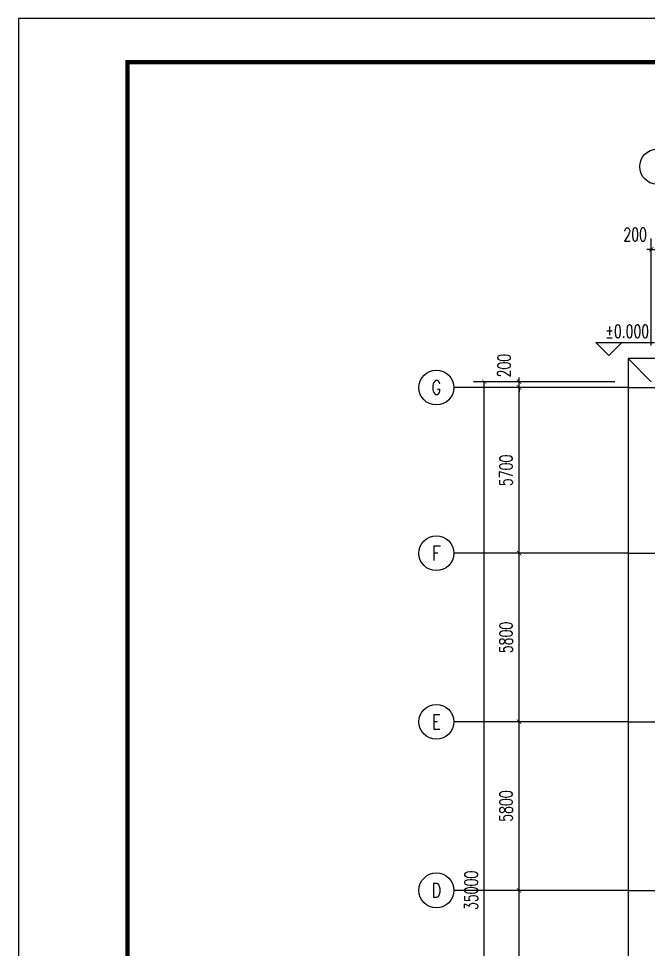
# Model space of a CAD drawing. Extents: x 33088 to 140010, y 13737 to 369010.
# Drawn here: x 33293 to 54974, y 178069 to 210093 of the extents above; entities that cross this region are included whole.
import ezdxf
from ezdxf.enums import TextEntityAlignment as Align

# ---------------------------------------------------------------- set-up
doc = ezdxf.new("R2010")
doc.units = 0
doc.header["$LTSCALE"] = 1000
doc.header["$MEASUREMENT"] = 0
doc.linetypes.add('DOTE', pattern=[2.42, 2, -0.2, 0.02, -0.2])
doc.layers.get('0').update_dxf_attribs({"linetype": 'CONTINUOUS'})
doc.layers.get('DEFPOINTS').update_dxf_attribs({"linetype": 'CONTINUOUS'})
for name, color, linetype in [('AXIS', 3, 'CONTINUOUS'), ('AXIS_TEXT', 7, 'CONTINUOUS'), ('DIM_ELEV', 3, 'CONTINUOUS'), ('DOTE', 1, 'DOTE'), ('GROUND', 2, 'CONTINUOUS'), ('PUB_TEXT', 7, 'CONTINUOUS'), ('PUB_TITLE', 4, 'CONTINUOUS')]:
    doc.layers.add(name, color=color, linetype=linetype)
doc.styles.add('_TCH_AXIS', font='COMPLEX', dxfattribs={"bigfont": 'GBCBIG'})
doc.styles.add('_TCH_DIM', font='SIMPLEX', dxfattribs={"bigfont": 'GBCBIG'})
doc.styles.add('COMPLEX', font='COMPLEX')
doc.styles.add('DIM_FONT', font='SIMPLEX', dxfattribs={"width": 0.7, "bigfont": 'GBCBIG'})
doc.dimstyles.new('DIMN150', dxfattribs={"dimscale": 1.5, "dimtxt": 300, "dimasz": 100, "dimexe": 250, "dimexo": 300, "dimgap": 150, "dimtad": 1, "dimdec": 0, "dimzin": 0, "dimtxsty": 'DIM_FONT', "dimblk": 'ARCHTICK', "dimcen": 0.09, "dimclrt": 7, "dimazin": 3, "dimtfac": 1, "dimtdec": 0, "dimtix": 1, "dimtmove": 0, "dimatfit": 3, "dimtolj": 1, "dimtzin": 0})

# ---------------------------------------------------------------- blocks, each defined once
blk = doc.blocks.new('_AXISO')
blk.add_circle((0, 0), 0.5)
at = {"layer": 'AXIS_TEXT', "style": 'COMPLEX', "width": 1.041667}
blk.add_attdef('A', text='', height=0.56, dxfattribs=at).set_placement((-0.25, -0.28), (0.25, -0.28), align=Align.FIT)
blk = doc.blocks.new('_ARCHTICK')
at = {"color": 0, "linetype": 'BYBLOCK', "const_width": 0.15}
blk.add_lwpolyline([(-0.5, -0.5), (0.5, 0.5)], dxfattribs=at)
blk = doc.blocks.new('*D57')
at = {"layer": 'AXIS', "color": 0}
for p, q in [((1861107, 92260), (1861107, 95935)), ((1861307, 92260), (1861307, 95935)), ((1861107, 95560), (1860957, 95560)), ((1861107, 95560), (1861307, 95560)), ((1861307, 95560), (1861457, 95560))]:
    blk.add_line(p, q, dxfattribs=at)
at = {"layer": 'DEFPOINTS', "color": 0}
for p in [(1861307, 95560), (1861107, 91810), (1861307, 91810)]:
    blk.add_point(p, dxfattribs=at)
at = {"layer": 'AXIS', "color": 0, "xscale": 150, "yscale": 150, "zscale": 150}
blk.add_blockref('_ARCHTICK', (1861107, 95560), dxfattribs=at)
at = {"layer": 'AXIS', "color": 0, "xscale": 150, "yscale": 150, "zscale": 150, "rotation": 180}
blk.add_blockref('_ARCHTICK', (1861307, 95560), dxfattribs=at)
at = {"layer": 'AXIS', "color": 7, "insert": (1860552, 96077), "char_height": 450, "attachment_point": 5, "style": 'DIM_FONT'}
blk.add_mtext('\\A1;200', dxfattribs=at)
blk = doc.blocks.new('*D74')
at = {"layer": 'AXIS', "color": 0}
for p, q in [((1859857, 91010), (1854982, 91010)), ((1855357, 56010), (1855357, 91010)), ((1859857, 56010), (1854982, 56010))]:
    blk.add_line(p, q, dxfattribs=at)
at = {"layer": 'DEFPOINTS', "color": 0}
for p in [(1855357, 91010), (1860307, 91010), (1860307, 56010)]:
    blk.add_point(p, dxfattribs=at)
at = {"layer": 'AXIS', "color": 0, "xscale": 150, "yscale": 150, "zscale": 150}
for p, rotation in [((1855357, 91010), 90), ((1855357, 56010), 270)]:
    blk.add_blockref('_ARCHTICK', p, dxfattribs=dict(at, rotation=rotation))
at = {"layer": 'AXIS', "color": 7, "insert": (1854907, 73510), "char_height": 450, "attachment_point": 5, "rotation": 90, "style": 'DIM_FONT'}
blk.add_mtext('\\A1;35000', dxfattribs=at)
blk = doc.blocks.new('*D78')
at = {"layer": 'AXIS', "color": 0}
for p, q in [((1859857, 73510), (1856182, 73510)), ((1856557, 67710), (1856557, 73510)), ((1859857, 67710), (1856182, 67710))]:
    blk.add_line(p, q, dxfattribs=at)
at = {"layer": 'DEFPOINTS', "color": 0}
for p in [(1856557, 73510), (1860307, 73510), (1860307, 67710)]:
    blk.add_point(p, dxfattribs=at)
at = {"layer": 'AXIS', "color": 0, "xscale": 150, "yscale": 150, "zscale": 150}
for p, rotation in [((1856557, 73510), 90), ((1856557, 67710), 270)]:
    blk.add_blockref('_ARCHTICK', p, dxfattribs=dict(at, rotation=rotation))
at = {"layer": 'AXIS', "color": 7, "insert": (1856107, 70610), "char_height": 450, "attachment_point": 5, "rotation": 90, "style": 'DIM_FONT'}
blk.add_mtext('\\A1;5800', dxfattribs=at)
blk = doc.blocks.new('*D79')
at = {"layer": 'AXIS', "color": 0}
for p, q in [((1859857, 79310), (1856182, 79310)), ((1856557, 73510), (1856557, 79310)), ((1859857, 73510), (1856182, 73510))]:
    blk.add_line(p, q, dxfattribs=at)
at = {"layer": 'DEFPOINTS', "color": 0}
for p in [(1856557, 79310), (1860307, 79310), (1860307, 73510)]:
    blk.add_point(p, dxfattribs=at)
at = {"layer": 'AXIS', "color": 0, "xscale": 150, "yscale": 150, "zscale": 150}
for p, rotation in [((1856557, 79310), 90), ((1856557, 73510), 270)]:
    blk.add_blockref('_ARCHTICK', p, dxfattribs=dict(at, rotation=rotation))
at = {"layer": 'AXIS', "color": 7, "insert": (1856107, 76410), "char_height": 450, "attachment_point": 5, "rotation": 90, "style": 'DIM_FONT'}
blk.add_mtext('\\A1;5800', dxfattribs=at)
blk = doc.blocks.new('*D80')
at = {"layer": 'AXIS', "color": 0}
for p, q in [((1859857, 85110), (1856182, 85110)), ((1856557, 79310), (1856557, 85110)), ((1859857, 79310), (1856182, 79310))]:
    blk.add_line(p, q, dxfattribs=at)
at = {"layer": 'DEFPOINTS', "color": 0}
for p in [(1856557, 85110), (1860307, 85110), (1860307, 79310)]:
    blk.add_point(p, dxfattribs=at)
at = {"layer": 'AXIS', "color": 0, "xscale": 150, "yscale": 150, "zscale": 150}
for p, rotation in [((1856557, 85110), 90), ((1856557, 79310), 270)]:
    blk.add_blockref('_ARCHTICK', p, dxfattribs=dict(at, rotation=rotation))
at = {"layer": 'AXIS', "color": 7, "insert": (1856107, 82210), "char_height": 450, "attachment_point": 5, "rotation": 90, "style": 'DIM_FONT'}
blk.add_mtext('\\A1;5800', dxfattribs=at)
blk = doc.blocks.new('*D81')
at = {"layer": 'AXIS', "color": 0}
for p, q in [((1859857, 90810), (1856182, 90810)), ((1856557, 85110), (1856557, 90810)), ((1859857, 85110), (1856182, 85110))]:
    blk.add_line(p, q, dxfattribs=at)
at = {"layer": 'DEFPOINTS', "color": 0}
for p in [(1856557, 90810), (1860307, 90810), (1860307, 85110)]:
    blk.add_point(p, dxfattribs=at)
at = {"layer": 'AXIS', "color": 0, "xscale": 150, "yscale": 150, "zscale": 150}
for p, rotation in [((1856557, 90810), 90), ((1856557, 85110), 270)]:
    blk.add_blockref('_ARCHTICK', p, dxfattribs=dict(at, rotation=rotation))
at = {"layer": 'AXIS', "color": 7, "insert": (1856107, 87960), "char_height": 450, "attachment_point": 5, "rotation": 90, "style": 'DIM_FONT'}
blk.add_mtext('\\A1;5700', dxfattribs=at)
blk = doc.blocks.new('*D82')
at = {"layer": 'AXIS', "color": 0}
for p, q in [((1859857, 91010), (1856182, 91010)), ((1856557, 91010), (1856557, 91160)), ((1856557, 90810), (1856557, 91010)), ((1859857, 90810), (1856182, 90810)), ((1856557, 90810), (1856557, 90660))]:
    blk.add_line(p, q, dxfattribs=at)
at = {"layer": 'DEFPOINTS', "color": 0}
for p in [(1856557, 91010), (1860307, 91010), (1860307, 90810)]:
    blk.add_point(p, dxfattribs=at)
at = {"layer": 'AXIS', "color": 0, "xscale": 150, "yscale": 150, "zscale": 150}
for p, rotation in [((1856557, 91010), 270), ((1856557, 90810), 90)]:
    blk.add_blockref('_ARCHTICK', p, dxfattribs=dict(at, rotation=rotation))
at = {"layer": 'AXIS', "color": 7, "insert": (1856040, 91565), "char_height": 450, "attachment_point": 5, "rotation": 90, "style": 'DIM_FONT'}
blk.add_mtext('\\A1;200', dxfattribs=at)
blk = doc.blocks.new('QW1')
at = {"layer": 'AXIS', "color": 8}
for p, q in [((1860307.3, 90809.9), (1854307.3, 90809.9)), ((1860307.3, 85109.9), (1854307.3, 85109.9)), ((1860307.3, 79309.9), (1854307.3, 79309.9)), ((1860307.3, 73509.9), (1854307.3, 73509.9))]:
    blk.add_line(p, q, dxfattribs=at)
at = {"layer": 'DIM_ELEV', "color": 8}
for p, q in [((1859647.3, 91914.9), (1859197.3, 92364.9)), ((1859197.3, 92364.9), (1861217, 92364.9)), ((1859647.3, 91914.9), (1860097.3, 92364.9))]:
    blk.add_line(p, q, dxfattribs=at)
at = {"layer": 'DOTE', "color": 8}
for p, q in [((1860307.3, 90809.9), (1904307.3, 90809.9)), ((1860307.3, 85109.9), (1904307.3, 85109.9)), ((1860307.3, 79309.9), (1904307.3, 79309.9)), ((1860307.3, 73509.9), (1904307.3, 73509.9))]:
    blk.add_line(p, q, dxfattribs=at)
at = {"layer": 'GROUND', "color": 8}
for p, q in [((1869507.8, 91809.9), (1860307.3, 91809.9)), ((1860307.3, 91809.9), (1860307.3, 67109.4)), ((1861107.3, 91009.9), (1860307.3, 91809.9))]:
    blk.add_line(p, q, dxfattribs=at)
at = {"layer": 'AXIS', "color": 8}
ref = blk.add_blockref('_AXISO', (1861307.3, 98409.9), dxfattribs=dict(at, xscale=1200, yscale=1200, zscale=1200))
ref.add_attrib('A', '1', dxfattribs={"layer": 'AXIS_TEXT', "color": 8, "height": 624.4, "style": '_TCH_AXIS', "width": 0.555556}).set_placement((1861232.9, 98097.7), (1861381.6, 98097.7), align=Align.FIT)
ref = blk.add_blockref('_AXISO', (1853707.3, 90809.9), dxfattribs=dict(at, xscale=1200, yscale=1200, zscale=1200))
ref.add_attrib('A', 'G', dxfattribs={"layer": 'AXIS_TEXT', "color": 8, "height": 480.7, "style": '_TCH_AXIS', "width": 0.833333}).set_placement((1853535.6, 90569.5), (1853879, 90569.5), align=Align.FIT)
ref = blk.add_blockref('_AXISO', (1853707.3, 85109.9), dxfattribs=dict(at, xscale=1200, yscale=1200, zscale=1200))
ref.add_attrib('A', 'F', dxfattribs={"layer": 'AXIS_TEXT', "color": 8, "height": 506.1, "style": '_TCH_AXIS', "width": 0.8125}).set_placement((1853550.6, 84856.8), (1853863.9, 84856.8), align=Align.FIT)
ref = blk.add_blockref('_AXISO', (1853707.3, 79309.9), dxfattribs=dict(at, xscale=1200, yscale=1200, zscale=1200))
ref.add_attrib('A', 'E', dxfattribs={"layer": 'AXIS_TEXT', "color": 8, "height": 506.1, "style": '_TCH_AXIS', "width": 0.8125}).set_placement((1853550.6, 79056.8), (1853863.9, 79056.8), align=Align.FIT)
ref = blk.add_blockref('_AXISO', (1853707.3, 73509.9), dxfattribs=dict(at, xscale=1200, yscale=1200, zscale=1200))
ref.add_attrib('A', 'D', dxfattribs={"layer": 'AXIS_TEXT', "color": 8, "height": 493.2, "style": '_TCH_AXIS', "width": 0.823529}).set_placement((1853542.9, 73263.3), (1853871.7, 73263.3), align=Align.FIT)
at = {"layer": 'PUB_TEXT', "color": 7, "style": '_TCH_DIM', "width": 0.705882}
blk.add_text('%%P0.000', height=446.25, dxfattribs=at).set_placement((1859522, 92522.4))
at = {"layer": 'AXIS', "color": 8}
for base, p1, p2, angle, picture, middle in [((1861307.3, 95559.9), (1861107.3, 91809.9), (1861307.3, 91809.9), 0, '*D57', (1860552.3, 96077.4)), ((1856557.3, 91009.9), (1860307.3, 90809.9), (1860307.3, 91009.9), 90, '*D82', (1856039.8, 91564.9))]:
    dim = blk.add_linear_dim(base=base, p1=p1, p2=p2, angle=angle, dimstyle='DIMN150', dxfattribs=at)
    dim.commit()
    dim.dimension.update_dxf_attribs({"geometry": picture, "text_midpoint": middle, "dimtype": 161})
for p1, p2, distance, picture, middle in [((1860307.3, 56009.9), (1860307.3, 91009.9), 4950, '*D74', (1854907.3, 73509.9)), ((1860307.3, 85109.9), (1860307.3, 90809.9), 3750, '*D81', (1856107.3, 87959.9)), ((1860307.3, 79309.9), (1860307.3, 85109.9), 3750, '*D80', (1856107.3, 82209.9)), ((1860307.3, 73509.9), (1860307.3, 79309.9), 3750, '*D79', (1856107.3, 76409.9)), ((1860307.3, 67709.9), (1860307.3, 73509.9), 3750, '*D78', (1856107.3, 70609.9))]:
    dim = blk.add_aligned_dim(p1=p1, p2=p2, distance=distance, dimstyle='DIMN150', dxfattribs=at)
    dim.commit()
    dim.dimension.update_dxf_attribs({"geometry": picture, "text_midpoint": middle})

msp = doc.modelspace()

# ---------------------------------------------------------------- linework, layer by layer
at = {"layer": 'PUB_TITLE'}
msp.add_lwpolyline([(33293, 147093), (122393, 147093), (122393, 210093), (33293, 210093)], close=True, dxfattribs=at)
at = {"layer": 'PUB_TITLE', "const_width": 150}
msp.add_lwpolyline([(37043, 148593), (120893, 148593), (120893, 208593), (37043, 208593)], close=True, dxfattribs=at)

# ---------------------------------------------------------------- block references
msp.add_blockref('QW1', (-1806033, 106589))

doc.saveas('drawing.dxf')
